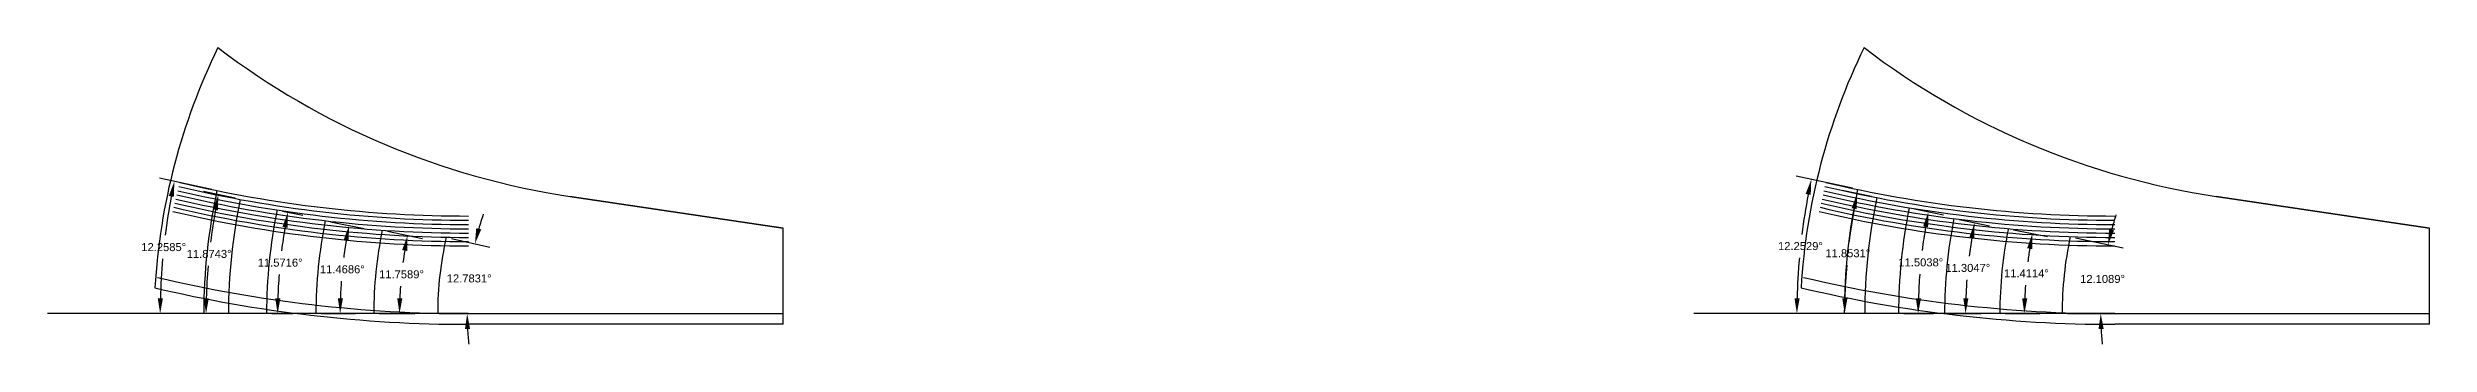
# Model space of a CAD drawing. Header units: inches. Extents: x 57 to 206, y -57 to 38.
# Drawn here: x 96.6 to 124.51, y -16.56 to -13.08 of the extents above; entities that cross this region are included whole.
import ezdxf

# ---------------------------------------------------------------- set-up
doc = ezdxf.new("R2010")
doc.units = ezdxf.units.IN
doc.header["$MEASUREMENT"] = 0
doc.header["$PDMODE"] = 35
doc.layers.get('Defpoints').update_dxf_attribs({"color": 10})
doc.styles.get("Standard").update_dxf_attribs({"font": 'arial.ttf'})
doc.dimstyles.get("Standard").update_dxf_attribs({"dimtxt": 0.09375, "dimasz": 0.18, "dimexe": 0.18, "dimexo": 0.0625, "dimgap": 0.09, "dimtad": 0, "dimtih": 1, "dimtoh": 1, "dimdec": 4, "dimzin": 0, "dimdsep": 46, "dimtxsty": 'Standard', "dimcen": 0.09, "dimadec": 4, "dimazin": 0, "dimtfac": 1, "dimtdec": 4, "dimtofl": 0, "dimtmove": 0, "dimatfit": 3, "dimfxl": 1, "dimtolj": 1, "dimtzin": 0, "dimarcsym": 0})

# ---------------------------------------------------------------- blocks, each defined once
blk = doc.blocks.new('*D45')
at = {"color": 0, "lineweight": -2, "transparency": 16777216}
for p, q in [((101.333, -15.316), (101.785, -15.418)), ((101.235, -16.198), (101.698, -16.198))]:
    blk.add_line(p, q, dxfattribs=at)
for start, end in [(161.6479, 164.4324), (182.7845, 185.569)]:
    blk.add_arc((105.222, -16.198), 3.704, start, end, dxfattribs=at)
at = {"color": 0, "transparency": 16777216}
for points in [[(101.683, -15.211), (101.624, -15.197), (101.609, -15.379)], [(101.492, -16.379), (101.552, -16.377), (101.518, -16.198)]]:
    blk.add_solid(points, dxfattribs=at)
at = {"layer": 'Defpoints', "color": 0, "transparency": 16777216}
for p in [(101.272, -15.302), (101.558, -15.649), (101.172, -16.198), (105.222, -16.198)]:
    blk.add_point(p, dxfattribs=at)
at = {"color": 0, "transparency": 16777216, "insert": (101.541, -15.786), "char_height": 0.09375, "attachment_point": 5}
blk.add_mtext('\\A1;12.7831°', dxfattribs=at)
blk = doc.blocks.new('*D46')
at = {"color": 0, "lineweight": -2, "transparency": 16777216}
for p, q in [((100.585, -15.233), (100.995, -15.318)), ((100.485, -16.198), (100.905, -16.198))]:
    blk.add_line(p, q, dxfattribs=at)
for start, end in [(170.5346, 172.3517), (175.8838, 177.7065)]:
    blk.add_arc((105.222, -16.198), 4.497, start, end, dxfattribs=at)
at = {"color": 0, "transparency": 16777216}
for points in [[(100.756, -15.453), (100.815, -15.464), (100.819, -15.282)], [(100.758, -16.019), (100.698, -16.018), (100.725, -16.198)]]:
    blk.add_solid(points, dxfattribs=at)
at = {"layer": 'Defpoints', "color": 0, "transparency": 16777216}
for p in [(100.524, -15.22), (100.767, -15.585), (100.423, -16.198), (105.222, -16.198)]:
    blk.add_point(p, dxfattribs=at)
at = {"color": 0, "transparency": 16777216, "insert": (100.748, -15.738), "char_height": 0.09375, "attachment_point": 5}
blk.add_mtext('\\A1;11.7589°', dxfattribs=at)
blk = doc.blocks.new('*D47')
at = {"color": 0, "lineweight": -2, "transparency": 16777216}
for p, q in [((99.916, -15.122), (100.309, -15.201)), ((99.808, -16.198), (100.209, -16.198))]:
    blk.add_line(p, q, dxfattribs=at)
for start, end in [(170.5176, 172.7347), (175.7927, 178.0138)]:
    blk.add_arc((105.222, -16.198), 5.193, start, end, dxfattribs=at)
at = {"color": 0, "transparency": 16777216}
for points in [[(100.07, -15.337), (100.129, -15.348), (100.133, -15.166)], [(100.062, -16.019), (100.002, -16.018), (100.029, -16.198)]]:
    blk.add_solid(points, dxfattribs=at)
at = {"layer": 'Defpoints', "color": 0, "transparency": 16777216}
for p in [(99.855, -15.109), (100.075, -15.507), (99.746, -16.198), (105.222, -16.198)]:
    blk.add_point(p, dxfattribs=at)
at = {"color": 0, "transparency": 16777216, "insert": (100.055, -15.679), "char_height": 0.09375, "attachment_point": 5}
blk.add_mtext('\\A1;11.4686°', dxfattribs=at)
blk = doc.blocks.new('*D48')
at = {"color": 0, "lineweight": -2, "transparency": 16777216}
for p, q in [((120.365, -15.309), (120.922, -15.428)), ((120.271, -16.198), (120.841, -16.198))]:
    blk.add_line(p, q, dxfattribs=at)
for start, end in [(162.5346, 165.2129), (182.6783, 185.3565)]:
    blk.add_arc((124.512, -16.198), 3.851, start, end, dxfattribs=at)
at = {"color": 0, "transparency": 16777216}
for points in [[(120.817, -15.222), (120.759, -15.208), (120.746, -15.39)], [(120.635, -16.379), (120.695, -16.377), (120.661, -16.198)]]:
    blk.add_solid(points, dxfattribs=at)
at = {"layer": 'Defpoints', "color": 0, "transparency": 16777216}
for p in [(120.304, -15.295), (120.699, -15.657), (120.208, -16.198), (124.512, -16.198)]:
    blk.add_point(p, dxfattribs=at)
at = {"color": 0, "transparency": 16777216, "insert": (120.682, -15.792), "char_height": 0.09375, "attachment_point": 5}
blk.add_mtext('\\A1;12.1089°', dxfattribs=at)
blk = doc.blocks.new('*D49')
at = {"color": 0, "lineweight": -2, "transparency": 16777216}
for p, q in [((119.639, -15.215), (120.037, -15.295)), ((119.541, -16.198), (119.946, -16.198))]:
    blk.add_line(p, q, dxfattribs=at)
for start, end in [(170.762, 172.6284), (175.9553, 177.8265)]:
    blk.add_arc((124.512, -16.198), 4.745, start, end, dxfattribs=at)
at = {"color": 0, "transparency": 16777216}
for points in [[(119.798, -15.431), (119.858, -15.442), (119.86, -15.259)], [(119.8, -16.019), (119.74, -16.018), (119.766, -16.198)]]:
    blk.add_solid(points, dxfattribs=at)
at = {"layer": 'Defpoints', "color": 0, "transparency": 16777216}
for p in [(119.578, -15.202), (119.808, -15.57), (119.479, -16.198), (124.512, -16.198)]:
    blk.add_point(p, dxfattribs=at)
at = {"color": 0, "transparency": 16777216, "insert": (119.79, -15.726), "char_height": 0.09375, "attachment_point": 5}
blk.add_mtext('\\A1;11.4114°', dxfattribs=at)
blk = doc.blocks.new('*D50')
at = {"color": 0, "lineweight": -2, "transparency": 16777216}
for p, q in [((119.002, -15.097), (119.359, -15.168)), ((118.893, -16.198), (119.257, -16.198))]:
    blk.add_line(p, q, dxfattribs=at)
for start, end in [(170.5957, 172.8874), (175.8095, 178.1049)]:
    blk.add_arc((124.512, -16.198), 5.435, start, end, dxfattribs=at)
at = {"color": 0, "transparency": 16777216}
for points in [[(119.121, -15.305), (119.18, -15.316), (119.182, -15.133)], [(119.11, -16.019), (119.05, -16.018), (119.077, -16.198)]]:
    blk.add_solid(points, dxfattribs=at)
at = {"layer": 'Defpoints', "color": 0, "transparency": 16777216}
for p in [(118.941, -15.085), (119.124, -15.486), (118.83, -16.198), (124.512, -16.198)]:
    blk.add_point(p, dxfattribs=at)
at = {"color": 0, "transparency": 16777216, "insert": (119.103, -15.663), "char_height": 0.09375, "attachment_point": 5}
blk.add_mtext('\\A1;11.3047°', dxfattribs=at)
blk = doc.blocks.new('*D56')
at = {"color": 0, "lineweight": -2, "transparency": 16777216}
for p, q in [((118.478, -14.97), (118.818, -15.039)), ((118.355, -16.198), (118.701, -16.198))]:
    blk.add_line(p, q, dxfattribs=at)
for start, end in [(170.2179, 172.9208), (175.5723, 178.2783)]:
    blk.add_arc((124.512, -16.198), 5.99, start, end, dxfattribs=at)
at = {"color": 0, "transparency": 16777216}
for points in [[(118.579, -15.175), (118.638, -15.186), (118.642, -15.004)], [(118.554, -16.019), (118.494, -16.018), (118.521, -16.198)]]:
    blk.add_solid(points, dxfattribs=at)
at = {"layer": 'Defpoints', "color": 0, "transparency": 16777216}
for p in [(118.417, -14.958), (118.575, -15.399), (118.292, -16.198), (124.512, -16.198)]:
    blk.add_point(p, dxfattribs=at)
at = {"color": 0, "transparency": 16777216, "insert": (118.552, -15.598), "char_height": 0.09375, "attachment_point": 5}
blk.add_mtext('\\A1;11.5038°', dxfattribs=at)
blk = doc.blocks.new('*D57')
at = {"color": 0, "lineweight": -2, "transparency": 16777216}
for p, q in [((117.976, -14.826), (117.63, -14.754)), ((117.833, -16.198), (117.48, -16.198))]:
    blk.add_line(p, q, dxfattribs=at)
for start, end in [(169.6521, 172.9128), (175.2316, 178.4948)]:
    blk.add_arc((124.512, -16.198), 6.852, start, end, dxfattribs=at)
at = {"color": 0, "transparency": 16777216}
for points in [[(117.742, -14.962), (117.801, -14.973), (117.806, -14.791)], [(117.692, -16.019), (117.632, -16.018), (117.66, -16.198)]]:
    blk.add_solid(points, dxfattribs=at)
at = {"layer": 'Defpoints', "color": 0, "transparency": 16777216}
for p in [(118.037, -14.839), (117.725, -15.256), (117.896, -16.198), (124.512, -16.198)]:
    blk.add_point(p, dxfattribs=at)
at = {"color": 0, "transparency": 16777216, "insert": (117.697, -15.491), "char_height": 0.09375, "attachment_point": 5}
blk.add_mtext('\\A1;11.8531°', dxfattribs=at)
blk = doc.blocks.new('*D58')
at = {"color": 0, "lineweight": -2, "transparency": 16777216}
for p, q in [((99.352, -14.996), (99.593, -15.046)), ((99.23, -16.198), (99.476, -16.198))]:
    blk.add_line(p, q, dxfattribs=at)
for start, end in [(170.169, 172.8726), (175.5526, 178.2595)]:
    blk.add_arc((105.222, -16.198), 5.926, start, end, dxfattribs=at)
at = {"color": 0, "transparency": 16777216}
for points in [[(99.354, -15.181), (99.413, -15.192), (99.417, -15.01)], [(99.329, -16.019), (99.269, -16.018), (99.296, -16.198)]]:
    blk.add_solid(points, dxfattribs=at)
at = {"layer": 'Defpoints', "color": 0, "transparency": 16777216}
for p in [(99.29, -14.984), (99.35, -15.403), (99.167, -16.198), (105.222, -16.198)]:
    blk.add_point(p, dxfattribs=at)
at = {"color": 0, "transparency": 16777216, "insert": (99.326, -15.601), "char_height": 0.09375, "attachment_point": 5}
blk.add_mtext('\\A1;11.5716°', dxfattribs=at)
blk = doc.blocks.new('*D59')
at = {"color": 0, "lineweight": -2, "transparency": 16777216}
for p, q in [((98.798, -14.847), (98.426, -14.769)), ((98.657, -16.198), (98.278, -16.198))]:
    blk.add_line(p, q, dxfattribs=at)
for start, end in [(169.6505, 172.8871), (175.2361, 178.4752)]:
    blk.add_arc((105.222, -16.198), 6.764, start, end, dxfattribs=at)
at = {"color": 0, "transparency": 16777216}
for points in [[(98.538, -14.977), (98.597, -14.989), (98.602, -14.806)], [(98.49, -16.019), (98.43, -16.018), (98.458, -16.198)]]:
    blk.add_solid(points, dxfattribs=at)
at = {"layer": 'Defpoints', "color": 0, "transparency": 16777216}
for p in [(98.859, -14.86), (98.522, -15.267), (98.72, -16.198), (105.222, -16.198)]:
    blk.add_point(p, dxfattribs=at)
at = {"color": 0, "transparency": 16777216, "insert": (98.494, -15.499), "char_height": 0.09375, "attachment_point": 5}
blk.add_mtext('\\A1;11.8743°', dxfattribs=at)
blk = doc.blocks.new('*D60')
at = {"color": 0, "lineweight": -2, "transparency": 16777216}
for p, q in [((98.525, -14.743), (97.911, -14.61)), ((98.369, -16.198), (97.74, -16.198))]:
    blk.add_line(p, q, dxfattribs=at)
for start, end in [(169.154, 172.7815), (174.9578, 178.5875)]:
    blk.add_arc((105.222, -16.198), 7.302, start, end, dxfattribs=at)
at = {"color": 0, "transparency": 16777216}
for points in [[(98.021, -14.818), (98.08, -14.83), (98.087, -14.648)], [(97.952, -16.019), (97.892, -16.018), (97.92, -16.198)]]:
    blk.add_solid(points, dxfattribs=at)
at = {"layer": 'Defpoints', "color": 0, "transparency": 16777216}
for p in [(98.586, -14.756), (97.994, -15.16), (98.431, -16.198), (105.222, -16.198)]:
    blk.add_point(p, dxfattribs=at)
at = {"color": 0, "transparency": 16777216, "insert": (97.962, -15.419), "char_height": 0.09375, "attachment_point": 5}
blk.add_mtext('\\A1;12.2585°', dxfattribs=at)
blk = doc.blocks.new('*D61')
at = {"color": 0, "lineweight": -2, "transparency": 16777216}
for p, q in [((117.751, -14.73), (117.093, -14.587)), ((117.593, -16.198), (116.92, -16.198))]:
    blk.add_line(p, q, dxfattribs=at)
for start, end in [(169.1386, 172.8006), (174.9444, 178.6086)]:
    blk.add_arc((124.512, -16.198), 7.412, start, end, dxfattribs=at)
at = {"color": 0, "transparency": 16777216}
for points in [[(117.203, -14.795), (117.262, -14.807), (117.269, -14.625)], [(117.132, -16.019), (117.072, -16.018), (117.1, -16.198)]]:
    blk.add_solid(points, dxfattribs=at)
at = {"layer": 'Defpoints', "color": 0, "transparency": 16777216}
for p in [(117.812, -14.743), (117.175, -15.145), (117.656, -16.198), (124.512, -16.198)]:
    blk.add_point(p, dxfattribs=at)
at = {"color": 0, "transparency": 16777216, "insert": (117.142, -15.407), "char_height": 0.09375, "attachment_point": 5}
blk.add_mtext('\\A1;12.2529°', dxfattribs=at)

msp = doc.modelspace()

# ---------------------------------------------------------------- linework, layer by layer
for p, q in [((102.72176, -14.82456), (105.22176, -15.19819)), ((105.22176, -15.19819), (102.72176, -14.82456)), ((122.01183, -14.82456), (124.51183, -15.19819)), ((124.51183, -15.19819), (122.01183, -14.82456)), ((105.22176, -16.19819), (105.22176, -15.19819)), ((124.51183, -16.19819), (124.51183, -15.19819)), ((101.53426, -16.19819), (96.60139, -16.19819)), ((105.22176, -16.32319), (101.53426, -16.32319)), ((105.22176, -16.32319), (105.22176, -16.19819)), ((120.82433, -16.19819), (115.89146, -16.19819)), ((124.51183, -16.32319), (120.82433, -16.32319)), ((124.51183, -16.32319), (124.51183, -16.19819))]:
    msp.add_line(p, q)
at = {"color": 1}
for p, q in [((101.53426, -16.19819), (105.22176, -16.19819)), ((120.82433, -16.19819), (124.51183, -16.19819))]:
    msp.add_line(p, q, dxfattribs=at)
for centre, radius, start, end in [((105.22176, -16.32319), 7.375, 153.928624, 176.674678), ((104.05204, -5.92342), 9, 232.692296, 261.5), ((124.51183, -16.32319), 7.375, 153.928624, 176.674678), ((123.34212, -5.92342), 9, 232.692296, 261.5), ((101.53426, -0.32319), 14.83125, 256.721022, 270), ((101.53426, -0.32319), 14.78125, 256.721022, 270), ((101.53426, -0.32319), 14.73125, 256.721022, 270), ((105.22176, -16.19819), 6.79059, 167.741529, 180), ((120.82433, -0.32319), 14.83125, 256.721022, 270), ((120.82433, -0.32319), 14.78125, 256.721022, 270), ((120.82433, -0.32319), 14.73125, 256.721022, 270), ((124.51183, -16.19819), 6.8562, 167.747136, 180), ((101.53426, -0.32319), 15.08125, 256.721022, 270), ((101.53426, -0.32319), 15.03125, 256.721022, 270), ((101.53426, -0.32319), 14.98125, 256.721022, 270), ((101.53426, -0.32319), 14.93125, 256.721022, 270), ((101.53426, -0.32319), 14.88125, 256.721022, 270), ((105.22176, -16.19819), 6.50203, 168.125728, 180), ((105.22176, -16.19819), 6.0545, 168.428417, 180), ((120.82433, -0.32319), 15.08125, 256.721022, 270), ((120.82433, -0.32319), 15.03125, 256.721022, 270), ((120.82433, -0.32319), 14.98125, 256.721022, 270), ((120.82433, -0.32319), 14.93125, 256.721022, 270), ((120.82433, -0.32319), 14.88125, 256.721022, 270), ((124.51183, -16.19819), 6.61608, 168.146853, 180), ((124.51183, -16.19819), 6.21965, 168.496169, 180), ((105.22176, -16.19819), 5.47596, 168.531448, 180), ((105.22176, -16.19819), 4.79897, 168.241098, 180), ((105.22176, -16.19819), 4.04969, 167.216908, 180), ((124.51183, -16.19819), 5.68149, 168.697933, 180.00266), ((124.51183, -16.19819), 5.03331, 168.588565, 180), ((124.51183, -16.19819), 4.30373, 167.891122, 180), ((101.53426, -0.32319), 16, 256.721022, 270), ((120.82433, -0.32319), 16, 256.721022, 270)]:
    msp.add_arc(centre, radius, start, end)
for centre in [(101.53426, -0.32319), (120.82433, -0.32319)]:
    msp.add_arc(centre, 15.875, 256.721022, 270, dxfattribs=at)

# ---------------------------------------------------------------- dimensions: what is measured, and where the dimension line sits
for base, center, p1, p2, picture, middle in [((97.99418, -15.16024), (105.22176, -16.19819), (98.58599, -14.75639), (98.43116, -16.19819), '*D60', (97.96177, -15.41857)), ((98.52215, -15.26661), (105.22176, -16.19819), (98.85886, -14.8603), (98.71973, -16.19819), '*D59', (98.49398, -15.49853)), ((117.17489, -15.14503), (124.51183, -16.19819), (117.81181, -14.74312), (117.65563, -16.19819), '*D61', (117.14202, -15.40714)), ((117.725007, -15.256185), (124.511832, -16.198188), (118.036822, -14.839219), (117.895749, -16.198188), '*D57', (117.696568, -15.490704)), ((99.34983, -15.40277), (105.22176, -16.19819), (99.29031, -14.9837), (99.16725, -16.19819), '*D58', (99.32639, -15.60084)), ((101.55847, -15.64926), (105.22176, -16.19819), (101.27244, -15.30215), (101.17206, -16.19819), '*D45', (101.5406, -15.78583)), ((118.575059, -15.398752), (124.511832, -16.198188), (118.417128, -14.957782), (118.292184, -16.198188), '*D56', (118.551636, -15.597827)), ((120.698922, -15.657392), (124.511832, -16.198188), (120.303856, -15.295394), (120.208101, -16.198188), '*D48', (120.682242, -15.792003)), ((100.07512, -15.5073), (105.22176, -16.19819), (99.85513, -15.1094), (99.74579, -16.19819), '*D47', (100.05494, -15.67935)), ((100.7667, -15.58481), (105.22176, -16.19819), (100.5235, -15.22019), (100.42279, -16.19819), '*D46', (100.74833, -15.73753)), ((119.12401, -15.48563), (124.51183, -16.19819), (118.94052, -15.08472), (118.83034, -16.19845), '*D50', (119.1035, -15.66316)), ((119.808233, -15.569957), (124.511832, -16.198188), (119.57802, -15.202332), (119.47852, -16.198188), '*D49', (119.789974, -15.726408))]:
    dim = msp.add_angular_dim_3p(base=base, center=center, p1=p1, p2=p2, dimstyle='Standard')
    dim.commit()
    dim.dimension.update_dxf_attribs({"geometry": picture, "text_midpoint": middle})

doc.saveas('drawing.dxf')
